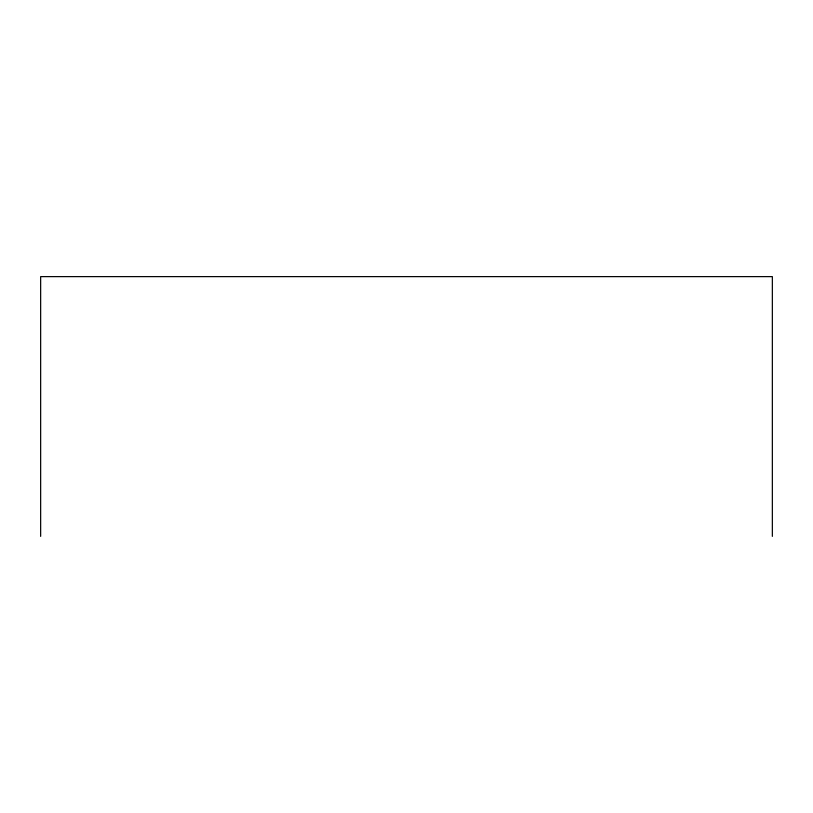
<?xml version="1.0" encoding="UTF-8"?>
<svg xmlns="http://www.w3.org/2000/svg" width="813" height="813" viewBox="0 0 813 813"><rect width="100%" height="100%" fill="white"/><g stroke="black" fill="none" stroke-linecap="round" stroke-linejoin="round"><path stroke-width="1.22" d="M772.35 536.377L772.35 276.623L40.65 276.623L40.65 536.377"/></g></svg>
